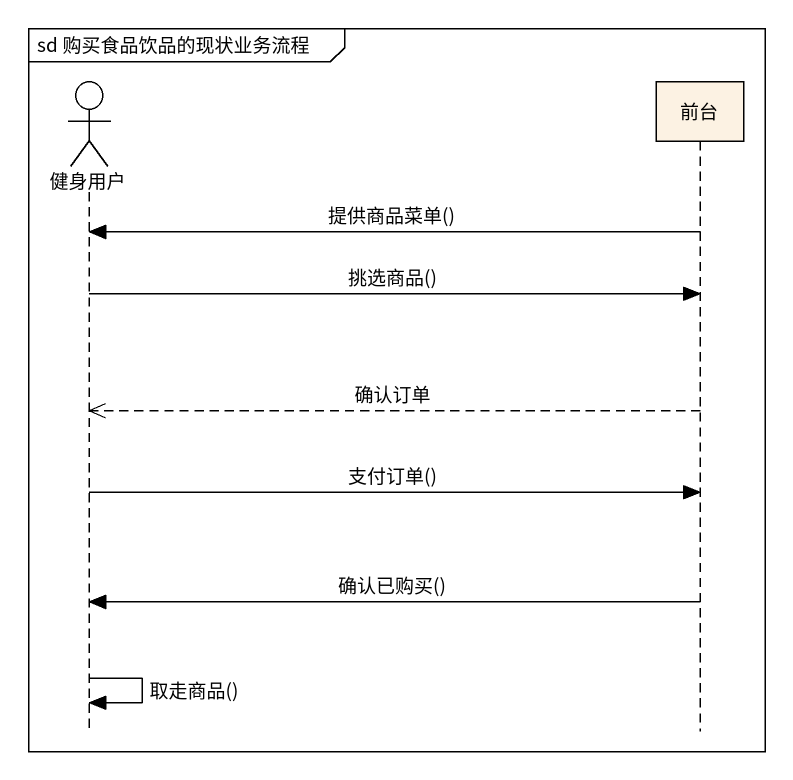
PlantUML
@startuml
mainframe sd 购买食品饮品的现状业务流程
hide footbox
actor 健身用户
participant 前台

前台 -> 健身用户 : 提供商品菜单()
健身用户 -> 前台 : 挑选商品()
前台 -->> 健身用户 : 确认订单
健身用户 -> 前台 : 支付订单()
前台 -> 健身用户 : 确认已购买()
健身用户 -> 健身用户 : 取走商品()
@enduml
